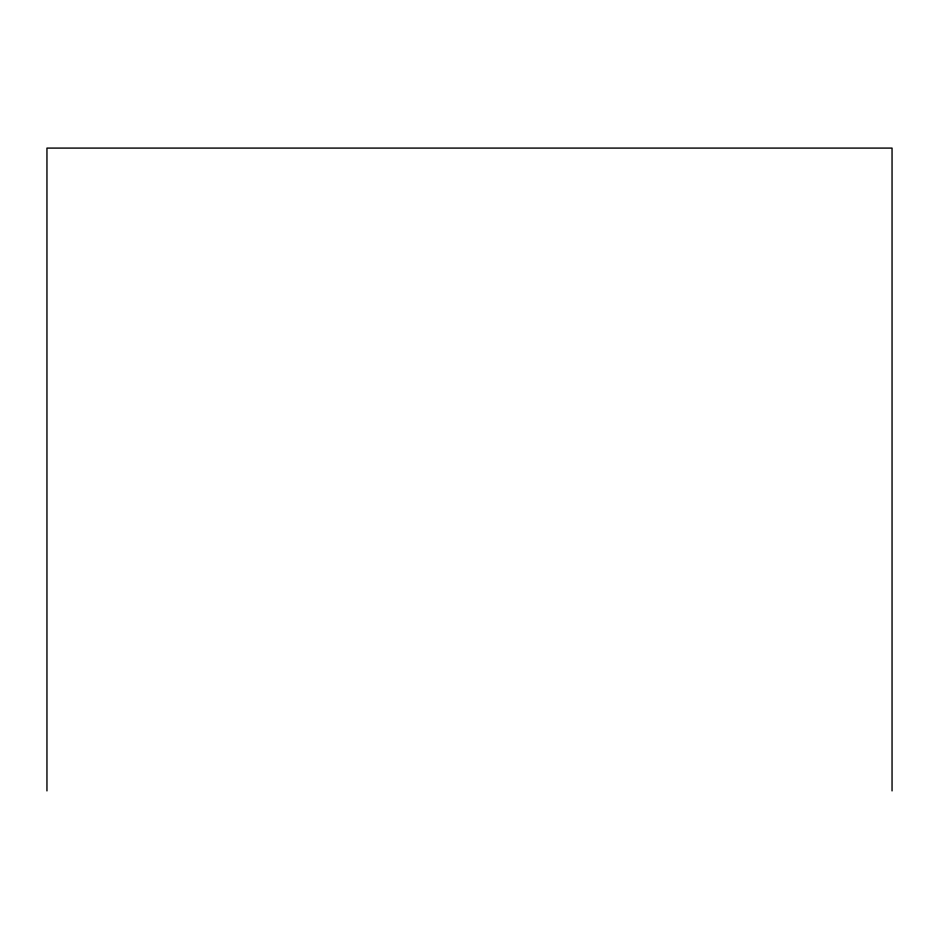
<?xml version="1.0" encoding="UTF-8"?>
<svg xmlns="http://www.w3.org/2000/svg" width="939" height="939" viewBox="0 0 939 939"><rect width="100%" height="100%" fill="white"/><g stroke="black" fill="none" stroke-linecap="round" stroke-linejoin="round"><path stroke-width="1.41" d="M892.05 790.908L892.05 148.092L46.95 148.092L46.95 790.908"/></g></svg>
